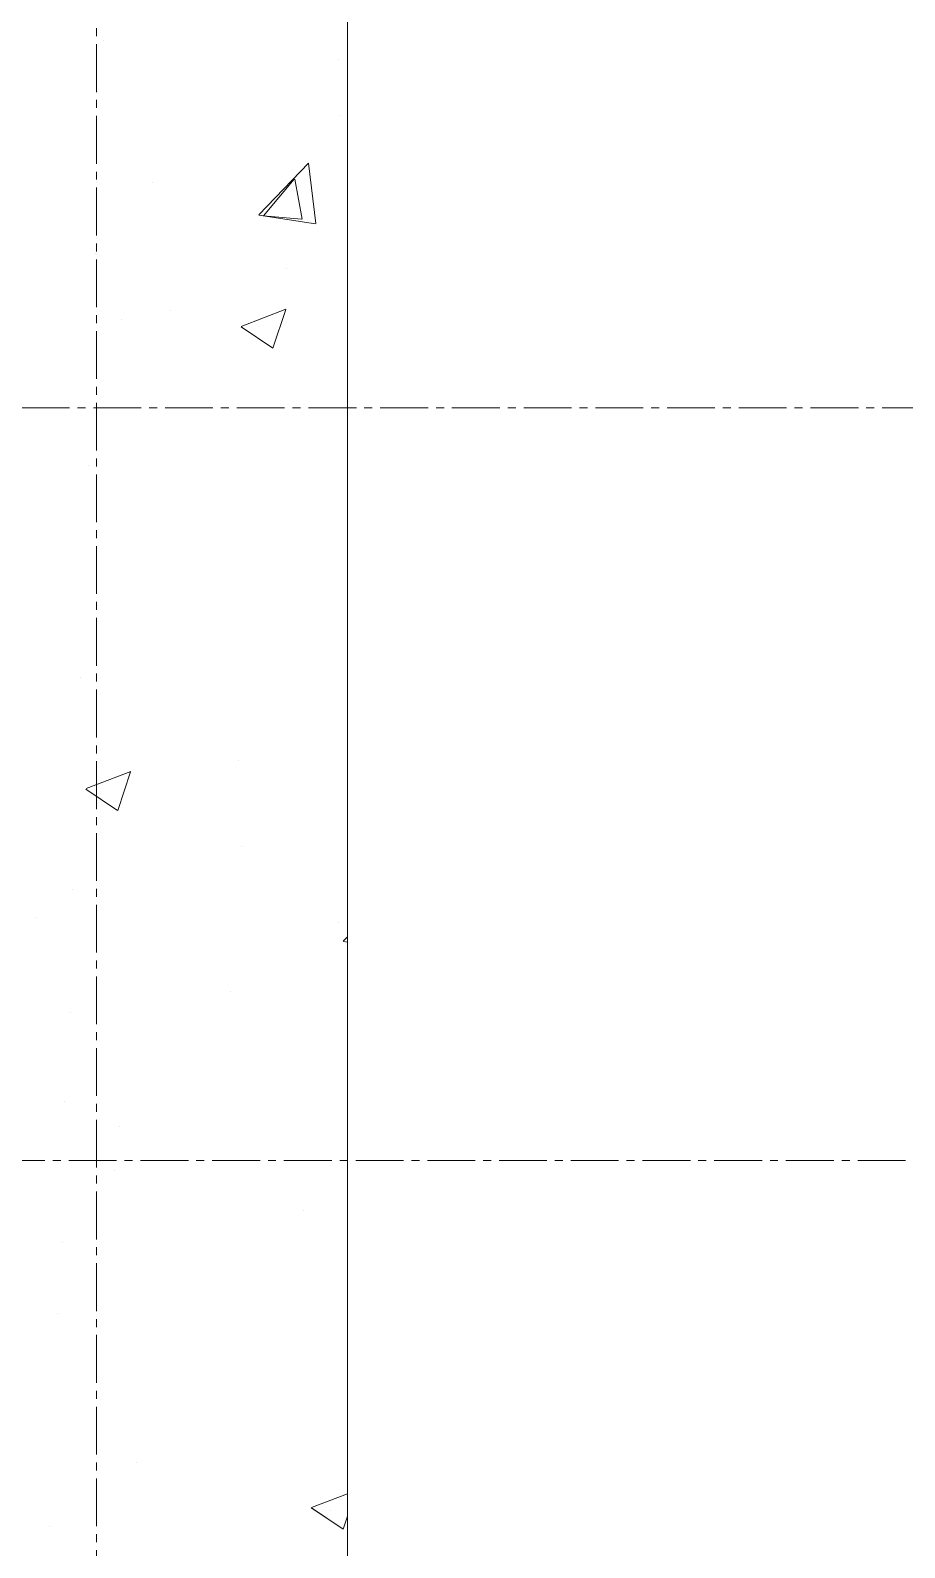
# Model space of a CAD drawing. Header units: millimetres. Extents: x 470010 to 1231400, y -134005 to 421770.
# Drawn here: x 672847 to 673196, y -25365 to -24761 of the extents above; entities that cross this region are included whole.
import ezdxf
from ezdxf.enums import TextEntityAlignment as Align

# ---------------------------------------------------------------- set-up
doc = ezdxf.new("R2010")
doc.units = ezdxf.units.MM
doc.linetypes.add('CENTER2', pattern=[28.575, 19.05, -3.175, 3.175, -3.175])
doc.layers.get('Defpoints').update_dxf_attribs({"color": 140})
doc.layers.add('АР_Стены ПЕНОблок', color=52, linetype='Continuous', lineweight=20)
doc.layers.add('АР_Штриховка', color=8, linetype='Continuous', lineweight=0)
doc.layers.add('РД_Оси_100', color=7, linetype='Continuous', lineweight=0, true_color=0x525252)
doc.styles.add('style1', font='ARIALN.TTF')

# ---------------------------------------------------------------- blocks, each defined once
blk = doc.blocks.new('СОШ_2200_АР_ОСИ_М100_28.05.24')
at = {"layer": 'РД_Оси_100', "color": 251, "linetype": 'CENTER2', "true_color": 0x636466}
blk.add_line((0, -6155), (0, 139938.679), dxfattribs=at)
for points in [[(95715.503, 68700), (-5454.958, 68700), (-5954.958, 68850)], [(78274.959, 68400), (-5454.958, 68400), (-5954.958, 68250)]]:
    blk.add_lwpolyline(points, dxfattribs=at)
blk = doc.blocks.new('A$C9108343f')
at = {"layer": 'АР_Стены ПЕНОблок', "color": 18, "linetype": 'Continuous', "lineweight": 20, "true_color": 0x000000}
blk.add_line((7254.96, 21355), (7254.96, 97555), dxfattribs=at)
at = {"layer": 'АР_Штриховка', "color": 18, "linetype": 'Continuous', "lineweight": 0, "true_color": 0x000000}
for p, q in [((7157.82, 75601.19), (7157.82, 75601.19)), ((7251.45, 75593.74), (7251.45, 75593.74)), ((7155.25, 75581.08), (7155.25, 75581.08)), ((7252.29, 75571.5), (7252.29, 75571.5)), ((7219.64, 75531.85), (7239.43, 75552.47)), ((7242.31, 75528.35), (7239.5, 75552.47)), ((7177.1, 75544.69), (7177.1, 75544.69)), ((7221.46, 75531.44), (7233.71, 75546.03)), ((7236.9, 75530.15), (7233.96, 75546.07)), ((7219.7, 75531.73), (7242.29, 75528.23)), ((7221.46, 75531.43), (7236.65, 75530.11)), ((7154.73, 75516.64), (7154.73, 75516.64)), ((7230.65, 75510.58), (7230.65, 75510.58)), ((7184.63, 75493.56), (7184.63, 75493.56)), ((7212.63, 75487.4), (7230.42, 75494.23)), ((7225.21, 75478.72), (7230.36, 75494.07)), ((7165.03, 75490.31), (7165.03, 75490.31)), ((7212.56, 75487.25), (7225.2, 75478.73)), ((7151.64, 75432.08), (7151.64, 75432.08)), ((7148.55, 75347.53), (7148.55, 75347.53)), ((7211.4, 75314.32), (7211.4, 75314.32)), ((7150.83, 75303.21), (7168.62, 75310.04)), ((7163.41, 75294.53), (7168.56, 75309.88)), ((7150.76, 75303.06), (7163.4, 75294.54)), ((7212.7, 75280.06), (7212.7, 75280.06)), ((7145.46, 75262.97), (7145.46, 75262.97)), ((7130.66, 75251.67), (7130.66, 75251.67)), ((7251.55, 75249.86), (7251.55, 75249.86)), ((7253.32, 75242.38), (7254.96, 75244.09)), ((7253.37, 75242.27), (7254.96, 75242.02)), ((7208.17, 75222.51), (7208.17, 75222.51)), ((7144.58, 75214.14), (7144.58, 75214.14)), ((7142.37, 75178.42), (7142.37, 75178.42)), ((7164.28, 75168.67), (7164.28, 75168.67)), ((7162.16, 75150.95), (7162.16, 75150.95)), ((7237.55, 75134.99), (7237.55, 75134.99)), ((7141.35, 75122.33), (7141.35, 75122.33)), ((7139.28, 75093.86), (7139.28, 75093.86)), ((7170.73, 75034.81), (7170.73, 75034.81)), ((7240.64, 75016.76), (7254.96, 75022.26)), ((7240.57, 75016.61), (7253.21, 75008.09)), ((7248.29, 75015.43), (7248.29, 75015.43)), ((7253.22, 75008.08), (7254.96, 75013.25)), ((7136.2, 75009.3), (7136.2, 75009.3))]:
    blk.add_line(p, q, dxfattribs=at)
at = {"layer": 'РД_Оси_100'}
blk.add_blockref('СОШ_2200_АР_ОСИ_М100_28.05.24', (7154.96, 6755), dxfattribs=at)
at = {"layer": 'Defpoints', "color": 18, "true_color": 0x000000, "style": 'style1'}
for p in [(143949.34, 316089.12), (143974.98, 281639.5), (143890.4, 273244.71), (143839.99, 264276.81), (143967.75, 254892.38), (12251.96, 104178.14), (12382.58, 96023.14)]:
    blk.add_attdef('АР-ПОМЕЩЕНИЕ:НАИМЕНОВАНИЕ', text='', height=100, dxfattribs=at).set_placement(p, align=Align.MIDDLE)
at = {"layer": 'Defpoints', "color": 18, "true_color": 0x000000, "style": 'style1', "flags": 8}
for p in [(143951.3, 279099.09), (143848.34, 269251.11), (143875.33, 260094.25), (144049.74, 250824.7), (163419.28, 238153.36), (155897.46, 237965.97), (183037.2, 237965.97), (143342.94, 237876.19)]:
    blk.add_attdef('АР-ПОМЕЩЕНИЕ:НАИМЕНОВАНИЕ', text='', height=100, dxfattribs=at).set_placement(p, align=Align.MIDDLE)

msp = doc.modelspace()

# ---------------------------------------------------------------- linework, layer by layer
at = {"layer": 'АР_Стены ПЕНОблок', "color": 18, "linetype": 'Continuous', "lineweight": 20, "true_color": 0x000000}
msp.add_line((672973.57, -79011.242), (672973.57, -2811.242), dxfattribs=at)
at = {"layer": 'АР_Штриховка', "color": 18, "linetype": 'Continuous', "lineweight": 0, "true_color": 0x000000}
for p, q in [((672938.256, -24834.395), (672958.039, -24813.776)), ((672960.918, -24837.89), (672958.112, -24813.767)), ((672940.076, -24834.804), (672952.321, -24820.211)), ((672955.513, -24836.09), (672952.576, -24820.168)), ((672938.309, -24834.508), (672960.899, -24838.011)), ((672940.076, -24834.808), (672955.258, -24836.137)), ((672931.246, -24878.84), (672949.031, -24872.013)), ((672943.826, -24887.521), (672948.976, -24872.172)), ((672931.177, -24878.994), (672943.811, -24887.516)), ((672869.444, -25063.028), (672887.229, -25056.201)), ((672882.024, -25071.709), (672887.174, -25056.36)), ((672869.375, -25063.182), (672882.009, -25071.704)), ((672971.931, -25123.863), (672973.57, -25122.154)), ((672971.984, -25123.976), (672973.57, -25124.222)), ((672959.257, -25349.481), (672973.57, -25343.987)), ((672959.187, -25349.635), (672971.822, -25358.157)), ((672971.836, -25358.162), (672973.57, -25352.996))]:
    msp.add_line(p, q, dxfattribs=at)

# ---------------------------------------------------------------- block references
msp.add_blockref('A$C9108343f', (665718.612, -100366.242))
at = {"layer": 'РД_Оси_100'}
msp.add_blockref('СОШ_2200_АР_ОСИ_М100_28.05.24', (672873.57, -93611.242), dxfattribs=at)

doc.saveas('drawing.dxf')
